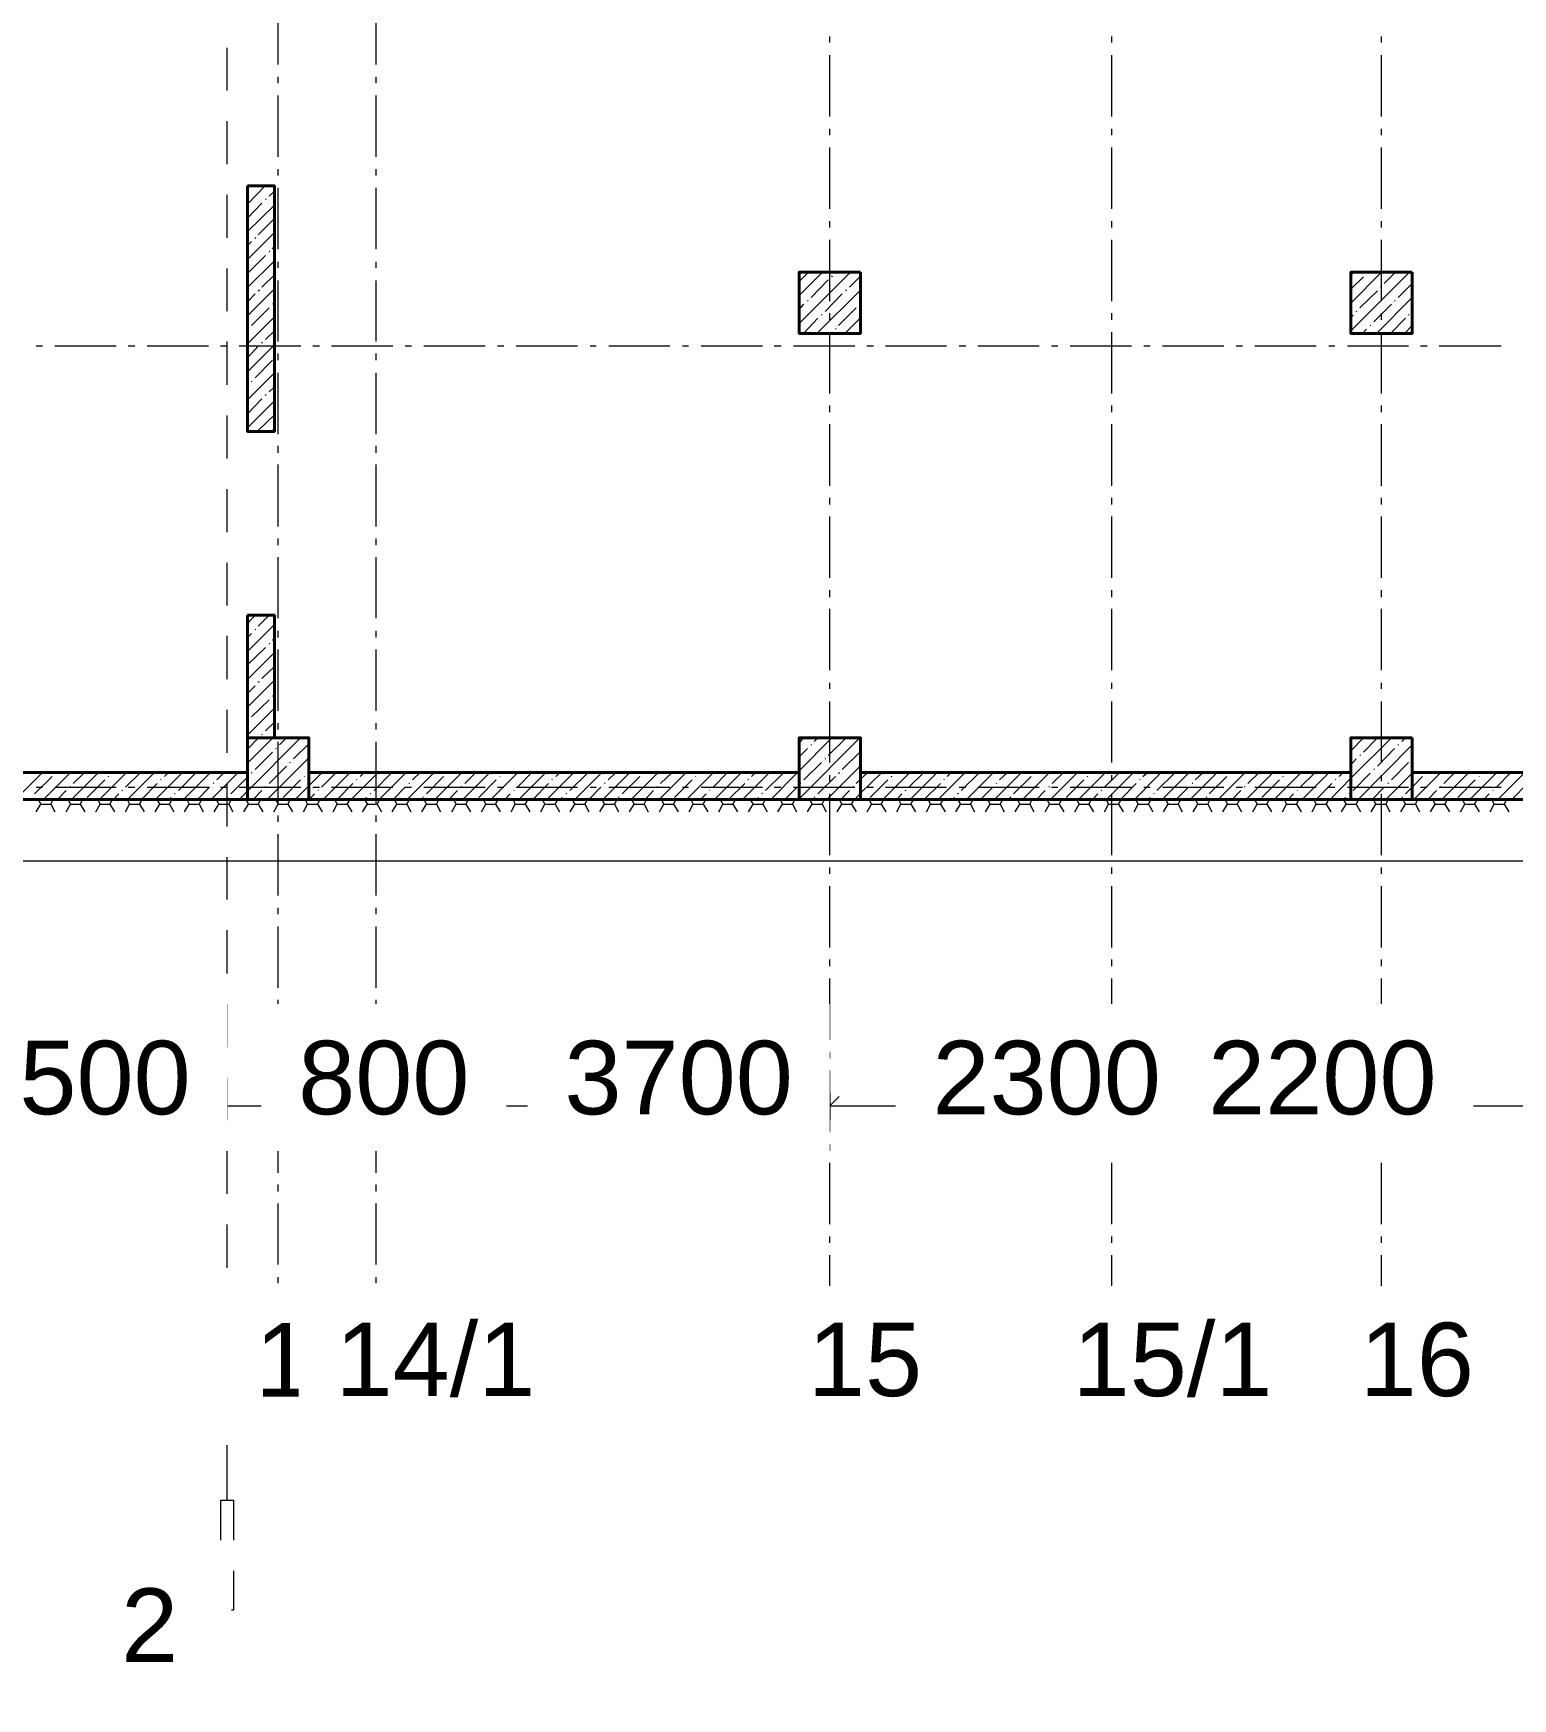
# Model space of a CAD drawing. Header units: millimetres. Extents: x -213911 to 415037, y -3642 to 107391.
# Drawn here: x -161206 to -149133, y -2193 to 11398 of the extents above; entities that cross this region are included whole.
import ezdxf

# ---------------------------------------------------------------- set-up
doc = ezdxf.new("R2010")
doc.units = ezdxf.units.MM
doc.layers.add('Оси', color=7, linetype='Continuous', lineweight=9)
doc.styles.get("Standard").update_dxf_attribs({"font": 'arial.ttf'})

msp = doc.modelspace()

# ---------------------------------------------------------------- linework, layer by layer
at = {"lineweight": 40}
for points in [[(-159458.8, 10152.5), (-159458.8, 8148.7), (-159238.5, 8148.7), (-159238.5, 10152.5)], [(-154455.6, 9449.2), (-154955.5, 9449.2), (-154955.5, 8949.4), (-154455.6, 8949.4)], [(-149952.4, 9449.2), (-150452.3, 9449.2), (-150452.3, 8949.4), (-149952.4, 8949.4)], [(-159458.8, 6649), (-159458.8, 5649.2), (-159238.5, 5649.2), (-159238.5, 6649)], [(-158958.9, 5145.1), (-158958.9, 5649.2), (-159458.8, 5649.2), (-159458.8, 5145.1)], [(-154455.6, 5145.1), (-154455.6, 5649.2), (-154955.5, 5649.2), (-154955.5, 5145.1)], [(-149952.4, 5649.2), (-150452.3, 5649.2), (-150452.3, 5145.1), (-149952.4, 5145.1)], [(-163343.5, 5145.1), (-159458.8, 5145.1), (-159458.8, 5365.4), (-163343.5, 5365.4)], [(-158958.9, 5145.1), (-154955.5, 5145.1), (-154955.5, 5365.4), (-158958.9, 5365.4)], [(-154455.6, 5145.1), (-150452.3, 5145.1), (-150452.3, 5365.4), (-154455.6, 5365.4)], [(-149952.4, 5145.1), (-145949.1, 5145.1), (-145949.1, 5365.4), (-149952.4, 5365.4)]]:
    msp.add_lwpolyline(points, close=True, dxfattribs=at)
at = {"layer": 'Оси', "lineweight": 9}
for points in [[(-168333.9, 5043.4), (-168333.9, 4645.2), (-130647.4, 4645.2), (-130647.4, 8301.2), (-121640.9, 8301.2), (-121640.9, 12300.3), (-122034.9, 12300.3)], [(-159208.8, 11143.8), (-159208.8, 11643.7)], [(-158408.2, 11143.8), (-158408.2, 11643.7)], [(-154705.6, 11321.7), (-154705.6, 11372.5)], [(-152405.3, 11321.7), (-152405.3, 11372.5)], [(-150202.4, 11321.7), (-150202.4, 11372.5)], [(-159624, 10932), (-159624, 11279.3)], [(-154705.6, 10720.1), (-154705.6, 11220)], [(-152405.3, 10720.1), (-152405.3, 11220)], [(-150202.4, 10720.1), (-150202.4, 11220)], [(-159208.8, 10991.3), (-159208.8, 11042.1)], [(-158408.2, 10991.3), (-158408.2, 11042.1)], [(-159208.8, 10389.7), (-159208.8, 10889.6)], [(-158408.2, 10389.7), (-158408.2, 10889.6)], [(-159624, 10330.4), (-159624, 10682)], [(-154705.6, 10567.6), (-154705.6, 10618.5)], [(-152405.3, 10567.6), (-152405.3, 10618.5)], [(-150202.4, 10567.6), (-150202.4, 10618.5)], [(-154705.6, 9966.1), (-154705.6, 10466)], [(-152405.3, 9966.1), (-152405.3, 10466)], [(-150202.4, 9966.1), (-150202.4, 10466)], [(-159208.8, 10237.2), (-159208.8, 10288)], [(-158408.2, 10237.2), (-158408.2, 10288)], [(-159624, 9728.8), (-159624, 10080.5)], [(-159458.8, 10004.2), (-159314.7, 10152.5)], [(-159458.8, 10118.6), (-159454.5, 10127.1)], [(-159280.8, 10067.8), (-159238.5, 10110.1)], [(-159208.8, 9635.6), (-159208.8, 10135.5)], [(-158408.2, 9635.6), (-158408.2, 10135.5)], [(-159458.8, 9889.8), (-159340.2, 10012.7)], [(-159458.8, 9779.7), (-159238.5, 9995.7)], [(-159310.5, 10042.3), (-159306.3, 10046.6)], [(-159369.8, 9754.3), (-159238.5, 9885.6)], [(-154705.6, 9813.6), (-154705.6, 9864.4)], [(-152405.3, 9813.6), (-152405.3, 9864.4)], [(-150202.4, 9813.6), (-150202.4, 9864.4)], [(-159458.8, 9550.9), (-159238.5, 9771.2)], [(-159458.8, 9665.3), (-159424.9, 9699.2)], [(-159395.2, 9724.6), (-159391, 9733.1)], [(-159255.4, 9639.9), (-159238.5, 9656.8)], [(-154705.6, 9212), (-154705.6, 9711.9)], [(-152405.3, 9212), (-152405.3, 9711.9)], [(-150202.4, 9212), (-150202.4, 9711.9)], [(-159458.8, 9322.2), (-159238.5, 9542.4)], [(-159454.5, 9440.8), (-159310.5, 9584.8)], [(-159280.8, 9614.5), (-159276.6, 9618.7)], [(-159208.8, 9483.1), (-159208.8, 9534)], [(-158408.2, 9483.1), (-158408.2, 9534)], [(-159624, 9131.5), (-159624, 9478.9)], [(-159340.2, 9326.4), (-159238.5, 9428.1)], [(-159208.8, 8881.6), (-159208.8, 9381.5)], [(-158408.2, 8881.6), (-158408.2, 9381.5)], [(-154955.5, 9258.6), (-154764.9, 9449.2)], [(-154955.5, 9029.8), (-154536.1, 9449.2)], [(-154955.5, 9373), (-154879.3, 9449.2)], [(-154858.1, 9241.7), (-154718.3, 9385.7)], [(-154688.6, 9411.1), (-154684.4, 9419.6)], [(-154659, 9440.8), (-154650.5, 9449.2)], [(-154544.6, 9326.4), (-154455.6, 9415.4)], [(-150452.3, 9423.8), (-150426.9, 9449.2)], [(-150452.3, 9195.1), (-150202.4, 9449.2)], [(-150452.3, 8970.5), (-149973.6, 9449.2)], [(-150452.3, 9309.4), (-150350.6, 9411.1)], [(-150325.2, 9440.8), (-150316.7, 9445)], [(-150181.2, 9356), (-150088, 9449.2)], [(-159458.8, 9093.4), (-159238.5, 9313.7)], [(-159458.8, 9207.8), (-159395.2, 9271.3)], [(-159369.8, 9296.7), (-159361.3, 9305.2)], [(-154811.5, 8949.4), (-154455.6, 9301)], [(-154743.7, 9127.3), (-154603.9, 9271.3)], [(-154574.3, 9296.7), (-154570, 9305.2)], [(-150380.3, 9156.9), (-150236.2, 9296.7)], [(-150210.8, 9326.4), (-150202.4, 9330.6)], [(-150066.8, 9241.7), (-149952.4, 9356)], [(-159424.9, 9012.9), (-159280.8, 9156.9)], [(-159255.4, 9186.6), (-159251.2, 9190.8)], [(-154955.5, 9144.2), (-154917.4, 9186.6)], [(-154887.8, 9212), (-154883.5, 9216.2)], [(-154705.6, 9059.5), (-154705.6, 9114.6)], [(-154633.6, 9012.9), (-154489.5, 9156.9)], [(-154459.9, 9186.6), (-154455.6, 9190.8)], [(-152405.3, 9059.5), (-152405.3, 9114.6)], [(-150409.9, 9127.3), (-150405.7, 9131.5)], [(-150265.9, 9042.6), (-150121.9, 9186.6)], [(-150244.7, 8949.4), (-149952.4, 9241.7)], [(-150202.4, 9059.5), (-150202.4, 9114.6)], [(-150096.4, 9212), (-150092.2, 9216.2)], [(-159458.8, 8864.6), (-159238.5, 9084.9)], [(-159454.5, 8983.2), (-159450.3, 8987.5)], [(-159310.5, 8898.5), (-159238.5, 8970.5)], [(-154921.6, 8949.4), (-154803, 9072.2)], [(-154773.4, 9097.6), (-154769.1, 9101.9)], [(-154659, 8983.2), (-154654.8, 8987.5)], [(-154582.7, 8949.4), (-154455.6, 9076.4)], [(-150452.3, 9084.9), (-150435.4, 9097.6)], [(-150359.1, 8949.4), (-150325.2, 8983.2)], [(-150295.6, 9012.9), (-150291.3, 9017.1)], [(-150130.3, 8949.4), (-150007.5, 9072.2)], [(-150016, 8949.4), (-149952.4, 9012.9)], [(-149982.1, 9097.6), (-149977.8, 9101.9)], [(-161183, 8847.7), (-161132.1, 8847.7)], [(-161030.5, 8847.7), (-160530.6, 8847.7)], [(-160433.1, 8847.7), (-160378.1, 8847.7)], [(-160276.4, 8847.7), (-159776.5, 8847.7)], [(-159679.1, 8847.7), (-159624, 8847.7)], [(-159624, 8530), (-159624, 8881.6)], [(-159526.5, 8847.7), (-159022.4, 8847.7)], [(-159458.8, 8635.9), (-159238.5, 8856.2)], [(-159458.8, 8750.2), (-159369.8, 8843.4)], [(-159340.2, 8868.9), (-159335.9, 8877.3)], [(-158925, 8847.7), (-158869.9, 8847.7)], [(-158772.5, 8847.7), (-158272.6, 8847.7)], [(-158170.9, 8847.7), (-158120.1, 8847.7)], [(-158018.4, 8847.7), (-157518.5, 8847.7)], [(-157416.9, 8847.7), (-157366, 8847.7)], [(-157264.3, 8847.7), (-156764.5, 8847.7)], [(-156662.8, 8847.7), (-156611.9, 8847.7)], [(-156510.3, 8847.7), (-156010.4, 8847.7)], [(-155908.7, 8847.7), (-155857.9, 8847.7)], [(-155756.2, 8847.7), (-155256.3, 8847.7)], [(-155158.9, 8847.7), (-155103.8, 8847.7)], [(-155002.1, 8847.7), (-154502.2, 8847.7)], [(-154705.6, 8457.9), (-154705.6, 8957.8)], [(-154697.1, 8949.4), (-154688.6, 8957.8)], [(-154468.4, 8949.4), (-154455.6, 8962.1)], [(-154404.8, 8847.7), (-154349.7, 8847.7)], [(-154252.3, 8847.7), (-153752.4, 8847.7)], [(-153650.7, 8847.7), (-153595.7, 8847.7)], [(-153498.2, 8847.7), (-152998.3, 8847.7)], [(-152896.7, 8847.7), (-152845.8, 8847.7)], [(-152744.2, 8847.7), (-152244.3, 8847.7)], [(-152405.3, 8457.9), (-152405.3, 8957.8)], [(-152142.6, 8847.7), (-152091.8, 8847.7)], [(-151990.1, 8847.7), (-151490.2, 8847.7)], [(-151388.5, 8847.7), (-151337.7, 8847.7)], [(-151236, 8847.7), (-150736.1, 8847.7)], [(-150634.5, 8847.7), (-150583.6, 8847.7)], [(-150482, 8847.7), (-149982.1, 8847.7)], [(-150202.4, 8457.9), (-150202.4, 8957.8)], [(-149884.6, 8847.7), (-149829.6, 8847.7)], [(-149732.1, 8847.7), (-149228, 8847.7)], [(-159395.2, 8585), (-159255.4, 8729.1)], [(-159208.8, 8729.1), (-159208.8, 8784.1)], [(-158408.2, 8729.1), (-158408.2, 8784.1)], [(-159458.8, 8407.1), (-159238.5, 8627.4)], [(-159208.8, 8127.5), (-159208.8, 8627.4)], [(-158408.2, 8127.5), (-158408.2, 8627.4)], [(-159458.8, 8521.5), (-159454.5, 8530)], [(-159424.9, 8555.4), (-159420.6, 8559.6)], [(-159310.5, 8441), (-159306.3, 8449.5)], [(-159280.8, 8470.7), (-159238.5, 8513)], [(-159458.8, 8292.7), (-159340.2, 8415.6)], [(-159458.8, 8178.3), (-159238.5, 8398.6)], [(-154705.6, 8305.4), (-154705.6, 8360.5)], [(-152405.3, 8305.4), (-152405.3, 8360.5)], [(-150202.4, 8305.4), (-150202.4, 8360.5)], [(-159624, 7928.4), (-159624, 8280)], [(-159369.8, 8157.2), (-159238.5, 8284.3)], [(-159263.9, 8148.7), (-159238.5, 8169.9)], [(-154705.6, 7703.9), (-154705.6, 8208)], [(-152405.3, 7703.9), (-152405.3, 8208)], [(-150202.4, 7703.9), (-150202.4, 8208)], [(-159208.8, 7975), (-159208.8, 8030.1)], [(-158408.2, 7975), (-158408.2, 8030.1)], [(-159208.8, 7373.4), (-159208.8, 7877.6)], [(-158408.2, 7373.4), (-158408.2, 7877.6)], [(-159624, 7326.8), (-159624, 7678.5)], [(-154705.6, 7551.4), (-154705.6, 7606.4)], [(-152405.3, 7551.4), (-152405.3, 7606.4)], [(-150202.4, 7551.4), (-150202.4, 7606.4)], [(-154705.6, 6954), (-154705.6, 7453.9)], [(-152405.3, 6954), (-152405.3, 7453.9)], [(-150202.4, 6954), (-150202.4, 7453.9)], [(-159208.8, 7220.9), (-159208.8, 7276)], [(-158408.2, 7220.9), (-158408.2, 7276)], [(-159624, 6729.5), (-159624, 7076.9)], [(-159208.8, 6623.6), (-159208.8, 7123.5)], [(-158408.2, 6623.6), (-158408.2, 7123.5)], [(-154705.6, 6797.3), (-154705.6, 6852.4)], [(-152405.3, 6797.3), (-152405.3, 6852.4)], [(-150202.4, 6797.3), (-150202.4, 6852.4)], [(-154705.6, 6200), (-154705.6, 6699.9)], [(-152405.3, 6200), (-152405.3, 6699.9)], [(-150202.4, 6200), (-150202.4, 6699.9)], [(-159458.8, 6581.2), (-159395.2, 6649)], [(-159458.8, 6352.5), (-159238.5, 6572.8)], [(-159395.2, 6530.4), (-159391, 6534.6)], [(-159369.8, 6560.1), (-159280.8, 6649)], [(-159624, 6128), (-159624, 6479.6)], [(-159458.8, 6466.9), (-159424.9, 6500.8)], [(-159280.8, 6416), (-159276.6, 6420.3)], [(-159255.4, 6445.7), (-159238.5, 6458.4)], [(-159208.8, 6466.9), (-159208.8, 6521.9)], [(-158408.2, 6466.9), (-158408.2, 6521.9)], [(-159458.8, 6123.7), (-159238.5, 6344)], [(-159454.5, 6246.6), (-159310.5, 6386.4)], [(-159208.8, 5869.5), (-159208.8, 6369.4)], [(-158408.2, 5869.5), (-158408.2, 6369.4)], [(-159458.8, 5899.2), (-159238.5, 6119.5)], [(-159340.2, 6132.2), (-159238.5, 6229.6)], [(-159458.8, 6009.3), (-159395.2, 6072.9)], [(-159369.8, 6102.5), (-159361.3, 6106.8)], [(-159255.4, 5988.2), (-159251.2, 5992.4)], [(-154705.6, 6047.5), (-154705.6, 6098.3)], [(-152405.3, 6047.5), (-152405.3, 6098.3)], [(-150202.4, 6047.5), (-150202.4, 6098.3)], [(-159624, 5526.4), (-159624, 5878)], [(-159458.8, 5670.4), (-159238.5, 5890.7)], [(-159424.9, 5818.7), (-159280.8, 5958.5)], [(-154705.6, 5445.9), (-154705.6, 5945.8)], [(-152405.3, 5445.9), (-152405.3, 5945.8)], [(-150202.4, 5445.9), (-150202.4, 5945.8)], [(-159454.5, 5789), (-159450.3, 5793.3)], [(-159310.5, 5704.3), (-159238.5, 5776.3)], [(-159208.8, 5717), (-159208.8, 5767.9)], [(-158408.2, 5717), (-158408.2, 5767.9)], [(-159526.5, 5145.1), (-159458.8, 5212.9), (-159026.7, 5649.2)], [(-159458.8, 5441.7), (-159251.2, 5649.2), (-159238.5, 5662)], [(-159458.8, 5556), (-159369.8, 5645)], [(-159340.2, 5674.7), (-159335.9, 5678.9)], [(-159208.8, 5115.5), (-159208.8, 5615.4)], [(-159196.1, 5589.9), (-159141, 5649.2)], [(-159081.7, 5475.6), (-158958.9, 5598.4)], [(-158408.2, 5115.5), (-158408.2, 5615.4)], [(-154959.8, 5145.1), (-154955.5, 5149.4), (-154459.9, 5649.2)], [(-154955.5, 5606.9), (-154917.4, 5649.2)], [(-154955.5, 5378.1), (-154688.6, 5649.2)], [(-154858.1, 5589.9), (-154853.9, 5594.2)], [(-154832.7, 5619.6), (-154803, 5649.2)], [(-154718.3, 5505.2), (-154574.3, 5645)], [(-150621.8, 5145.1), (-150452.3, 5318.8), (-150121.9, 5649.2)], [(-150452.3, 5543.3), (-150350.6, 5649.2)], [(-150393, 5145.1), (-149952.4, 5589.9)], [(-150350.6, 5530.6), (-150236.2, 5649.2)], [(-150066.8, 5589.9), (-150062.6, 5594.2)], [(-150037.1, 5619.6), (-150007.5, 5649.2)], [(-159395.2, 5390.8), (-159255.4, 5530.6)], [(-159297.8, 5145.1), (-158958.9, 5484)], [(-159225.8, 5560.3), (-159221.5, 5564.5)], [(-159111.4, 5445.9), (-159107.2, 5450.1)], [(-154955.5, 5492.5), (-154887.8, 5560.3)], [(-154917.4, 5306.1), (-154773.4, 5445.9)], [(-154743.7, 5475.6), (-154739.5, 5479.8)], [(-154603.9, 5390.8), (-154459.9, 5530.6)], [(-150452.3, 5429), (-150409.9, 5475.6)], [(-150380.3, 5505.2), (-150376, 5509.4)], [(-150236.2, 5416.2), (-150096.4, 5560.3)], [(-150121.9, 5306.1), (-149982.1, 5445.9)], [(-161352.4, 5145.1), (-161132.1, 5365.4)], [(-161195.7, 5191.7), (-161051.6, 5331.5)], [(-161123.7, 5145.1), (-160903.4, 5365.4)], [(-161022, 5361.2), (-161017.7, 5365.4)], [(-160894.9, 5145.1), (-160674.6, 5365.4)], [(-160882.2, 5276.4), (-160789, 5365.4)], [(-160767.8, 5162.1), (-160623.8, 5306.1)], [(-160666.1, 5145.1), (-160445.8, 5365.4)], [(-160594.1, 5331.5), (-160589.9, 5335.8)], [(-160564.5, 5361.2), (-160560.2, 5365.4)], [(-160454.3, 5246.8), (-160331.5, 5365.4)], [(-160437.4, 5145.1), (-160217.1, 5365.4)], [(-160208.6, 5145.1), (-159988.3, 5365.4)], [(-160166.2, 5306.1), (-160162, 5310.3)], [(-160136.6, 5331.5), (-160102.7, 5365.4)], [(-160022.2, 5217.1), (-159882.4, 5361.2)], [(-159979.8, 5145.1), (-159759.5, 5365.4)], [(-159755.3, 5145.1), (-159535, 5365.4)], [(-159708.7, 5306.1), (-159649.4, 5365.4)], [(-159594.3, 5191.7), (-159458.8, 5327.3), (-159454.5, 5331.5)], [(-159424.9, 5361.2), (-159420.6, 5365.4)], [(-159280.8, 5276.4), (-159141, 5416.2)], [(-159166.5, 5162.1), (-159026.7, 5306.1)], [(-159069, 5145.1), (-158958.9, 5255.3), (-158848.7, 5365.4)], [(-158997, 5331.5), (-158992.8, 5335.8)], [(-158967.4, 5361.2), (-158958.9, 5369.6)], [(-158853, 5246.8), (-158734.4, 5365.4)], [(-158840.3, 5145.1), (-158620, 5365.4)], [(-158611.5, 5145.1), (-158391.2, 5365.4)], [(-158569.1, 5306.1), (-158564.9, 5310.3)], [(-158539.5, 5331.5), (-158505.6, 5365.4)], [(-158425.1, 5217.1), (-158285.3, 5361.2)], [(-158382.7, 5145.1), (-158162.4, 5365.4)], [(-158154, 5145.1), (-157933.7, 5365.4)], [(-158111.6, 5306.1), (-158048.1, 5365.4)], [(-157997.2, 5191.7), (-157857.4, 5331.5)], [(-157929.4, 5145.1), (-157709.2, 5365.4)], [(-157827.8, 5361.2), (-157823.5, 5365.4)], [(-157700.7, 5145.1), (-157480.4, 5365.4)], [(-157683.7, 5276.4), (-157594.8, 5365.4)], [(-157569.4, 5162.1), (-157429.6, 5306.1)], [(-157471.9, 5145.1), (-157251.6, 5365.4)], [(-157399.9, 5331.5), (-157395.7, 5335.8)], [(-157370.3, 5361.2), (-157366, 5365.4)], [(-157255.9, 5246.8), (-157137.3, 5365.4)], [(-157243.2, 5145.1), (-157022.9, 5365.4)], [(-157014.4, 5145.1), (-156794.1, 5365.4)], [(-156972, 5306.1), (-156967.8, 5310.3)], [(-156942.4, 5331.5), (-156908.5, 5365.4)], [(-156828, 5217.1), (-156684, 5361.2)], [(-156785.6, 5145.1), (-156565.3, 5365.4)], [(-156556.9, 5145.1), (-156336.6, 5365.4)], [(-156514.5, 5306.1), (-156451, 5365.4)], [(-156400.1, 5191.7), (-156256.1, 5331.5)], [(-156328.1, 5145.1), (-156107.8, 5365.4)], [(-156230.7, 5361.2), (-156226.4, 5365.4)], [(-156099.3, 5145.1), (-155879.1, 5365.4)], [(-156086.6, 5276.4), (-155993.4, 5365.4)], [(-155972.3, 5162.1), (-155828.2, 5306.1)], [(-155874.8, 5145.1), (-155654.5, 5365.4)], [(-155802.8, 5331.5), (-155798.6, 5335.8)], [(-155773.1, 5361.2), (-155768.9, 5365.4)], [(-155658.8, 5246.8), (-155540.2, 5365.4)], [(-155646.1, 5145.1), (-155425.8, 5365.4)], [(-155417.3, 5145.1), (-155197, 5365.4)], [(-155374.9, 5306.1), (-155370.7, 5310.3)], [(-155345.3, 5331.5), (-155311.4, 5365.4)], [(-155230.9, 5217.1), (-155086.9, 5361.2)], [(-155188.5, 5145.1), (-154968.2, 5365.4)], [(-154803, 5191.7), (-154659, 5331.5)], [(-154731, 5145.1), (-154455.6, 5420.5)], [(-154705.6, 5293.4), (-154705.6, 5344.2)], [(-154633.6, 5361.2), (-154625.1, 5365.4)], [(-154502.2, 5145.1), (-154455.6, 5196), (-154282, 5365.4)], [(-154489.5, 5276.4), (-154455.6, 5310.3), (-154396.3, 5365.4)], [(-154375.2, 5162.1), (-154231.1, 5306.1)], [(-154273.5, 5145.1), (-154053.2, 5365.4)], [(-154205.7, 5331.5), (-154197.2, 5335.8)], [(-154176, 5361.2), (-154167.6, 5365.4)], [(-154061.7, 5246.8), (-153938.8, 5365.4)], [(-154049, 5145.1), (-153828.7, 5365.4)], [(-153820.2, 5145.1), (-153599.9, 5365.4)], [(-153773.6, 5306.1), (-153769.4, 5310.3)], [(-153748.2, 5331.5), (-153714.3, 5365.4)], [(-153633.8, 5217.1), (-153489.8, 5361.2)], [(-153591.4, 5145.1), (-153371.1, 5365.4)], [(-153362.7, 5145.1), (-153142.4, 5365.4)], [(-153320.3, 5306.1), (-153256.8, 5365.4)], [(-153205.9, 5191.7), (-153061.9, 5331.5)], [(-153133.9, 5145.1), (-152913.6, 5365.4)], [(-153032.2, 5361.2), (-153028, 5365.4)], [(-152905.1, 5145.1), (-152684.9, 5365.4)], [(-152892.4, 5276.4), (-152799.2, 5365.4)], [(-152778.1, 5162.1), (-152634, 5306.1)], [(-152676.4, 5145.1), (-152456.1, 5365.4)], [(-152604.4, 5331.5), (-152600.1, 5335.8)], [(-152578.9, 5361.2), (-152570.5, 5365.4)], [(-152464.6, 5246.8), (-152341.7, 5365.4)], [(-152447.6, 5145.1), (-152227.3, 5365.4)], [(-152405.3, 5293.4), (-152405.3, 5344.2)], [(-152218.9, 5145.1), (-152002.8, 5365.4)], [(-152176.5, 5306.1), (-152172.3, 5310.3)], [(-152151.1, 5331.5), (-152112.9, 5365.4)], [(-152036.7, 5217.1), (-151892.7, 5361.2)], [(-151994.3, 5145.1), (-151774, 5365.4)], [(-151765.6, 5145.1), (-151545.3, 5365.4)], [(-151723.2, 5306.1), (-151659.7, 5365.4)], [(-151608.8, 5191.7), (-151464.8, 5331.5)], [(-151536.8, 5145.1), (-151316.5, 5365.4)], [(-151435.1, 5361.2), (-151430.9, 5365.4)], [(-151308, 5145.1), (-151087.8, 5365.4)], [(-151295.3, 5276.4), (-151202.1, 5365.4)], [(-151181, 5162.1), (-151036.9, 5306.1)], [(-151079.3, 5145.1), (-150859, 5365.4)], [(-151007.3, 5331.5), (-151003, 5335.8)], [(-150977.6, 5361.2), (-150973.4, 5365.4)], [(-150867.5, 5246.8), (-150744.6, 5365.4)], [(-150850.5, 5145.1), (-150630.2, 5365.4)], [(-150579.4, 5306.1), (-150575.2, 5310.3)], [(-150549.7, 5331.5), (-150515.8, 5365.4)], [(-150435.4, 5217.1), (-150295.6, 5361.2)], [(-150265.9, 5390.8), (-150261.7, 5395.1)], [(-150202.4, 5293.4), (-150202.4, 5344.2)], [(-150168.5, 5145.1), (-149952.4, 5361.2), (-149948.2, 5365.4)], [(-150007.5, 5191.7), (-149952.4, 5246.8), (-149867.7, 5331.5)], [(-149939.7, 5145.1), (-149719.4, 5365.4)], [(-149838, 5361.2), (-149833.8, 5365.4)], [(-149710.9, 5145.1), (-149490.7, 5365.4)], [(-149694, 5276.4), (-149605, 5365.4)], [(-149579.6, 5162.1), (-149439.8, 5306.1)], [(-149482.2, 5145.1), (-149261.9, 5365.4)], [(-149410.2, 5331.5), (-149405.9, 5335.8)], [(-149380.5, 5361.2), (-149376.3, 5365.4)], [(-149266.1, 5246.8), (-149147.5, 5365.4)], [(-149253.4, 5145.1), (-149033.1, 5365.4)], [(-161183, 5246.8), (-161132.1, 5246.8)], [(-161030.5, 5246.8), (-160530.6, 5246.8)], [(-161009.3, 5145.1), (-160937.3, 5217.1)], [(-160907.6, 5246.8), (-160903.4, 5251)], [(-160551.7, 5145.1), (-160509.4, 5191.7)], [(-160479.7, 5217.1), (-160475.5, 5221.4)], [(-160433.1, 5246.8), (-160378.1, 5246.8)], [(-160323, 5145.1), (-160195.9, 5276.4)], [(-160276.4, 5246.8), (-159776.5, 5246.8)], [(-160051.9, 5191.7), (-160047.6, 5196)], [(-159865.5, 5145.1), (-159768, 5246.8)], [(-159738.4, 5276.4), (-159734.1, 5280.7)], [(-159679.1, 5246.8), (-159624, 5246.8)], [(-159624, 4924.8), (-159624, 5276.4)], [(-159624, 5162.1), (-159619.7, 5166.3)], [(-159526.5, 5246.8), (-159022.4, 5246.8)], [(-159412.2, 5145.1), (-159340.2, 5217.1)], [(-159310.5, 5246.8), (-159306.3, 5251)], [(-158954.6, 5145.1), (-158912.3, 5191.7)], [(-158925, 5246.8), (-158869.9, 5246.8)], [(-158882.6, 5217.1), (-158878.4, 5221.4)], [(-158772.5, 5246.8), (-158272.6, 5246.8)], [(-158725.9, 5145.1), (-158598.8, 5276.4)], [(-158454.8, 5191.7), (-158450.5, 5196)], [(-158268.4, 5145.1), (-158170.9, 5246.8)], [(-158170.9, 5246.8), (-158120.1, 5246.8)], [(-158141.3, 5276.4), (-158137, 5280.7)], [(-158026.9, 5162.1), (-158022.6, 5166.3)], [(-158018.4, 5246.8), (-157518.5, 5246.8)], [(-157815.1, 5145.1), (-157743, 5217.1)], [(-157713.4, 5246.8), (-157709.2, 5251)], [(-157416.9, 5246.8), (-157366, 5246.8)], [(-157357.5, 5145.1), (-157315.2, 5191.7)], [(-157285.5, 5217.1), (-157281.3, 5221.4)], [(-157264.3, 5246.8), (-156764.5, 5246.8)], [(-157128.8, 5145.1), (-157001.7, 5276.4)], [(-156857.7, 5191.7), (-156853.4, 5196)], [(-156671.3, 5145.1), (-156573.8, 5246.8)], [(-156662.8, 5246.8), (-156611.9, 5246.8)], [(-156544.2, 5276.4), (-156539.9, 5280.7)], [(-156510.3, 5246.8), (-156010.4, 5246.8)], [(-156429.8, 5162.1), (-156425.5, 5166.3)], [(-156213.7, 5145.1), (-156145.9, 5217.1)], [(-156116.3, 5246.8), (-156112.1, 5251)], [(-155908.7, 5246.8), (-155857.9, 5246.8)], [(-155760.4, 5145.1), (-155713.8, 5191.7)], [(-155756.2, 5246.8), (-155256.3, 5246.8)], [(-155688.4, 5217.1), (-155684.2, 5221.4)], [(-155531.7, 5145.1), (-155400.4, 5276.4)], [(-155260.6, 5191.7), (-155256.3, 5196)], [(-155158.9, 5246.8), (-155103.8, 5246.8)], [(-155074.2, 5145.1), (-154972.5, 5246.8)], [(-155002.1, 5246.8), (-154502.2, 5246.8)], [(-154947.1, 5276.4), (-154942.8, 5280.7)], [(-154832.7, 5162.1), (-154828.4, 5166.3)], [(-154705.6, 4691.8), (-154705.6, 5191.7)], [(-154616.6, 5145.1), (-154544.6, 5217.1)], [(-154519.2, 5246.8), (-154510.7, 5251)], [(-154404.8, 5246.8), (-154349.7, 5246.8)], [(-154252.3, 5246.8), (-153752.4, 5246.8)], [(-154159.1, 5145.1), (-154116.7, 5191.7)], [(-154091.3, 5217.1), (-154082.8, 5221.4)], [(-153934.6, 5145.1), (-153803.2, 5276.4)], [(-153663.4, 5191.7), (-153655, 5196)], [(-153650.7, 5246.8), (-153595.7, 5246.8)], [(-153498.2, 5246.8), (-152998.3, 5246.8)], [(-153477.1, 5145.1), (-153375.4, 5246.8)], [(-153345.7, 5276.4), (-153341.5, 5280.7)], [(-153235.6, 5162.1), (-153227.1, 5166.3)], [(-153019.5, 5145.1), (-152947.5, 5217.1)], [(-152917.9, 5246.8), (-152913.6, 5251)], [(-152896.7, 5246.8), (-152845.8, 5246.8)], [(-152744.2, 5246.8), (-152244.3, 5246.8)], [(-152562, 5145.1), (-152519.6, 5191.7)], [(-152490, 5217.1), (-152485.7, 5221.4)], [(-152405.3, 4691.8), (-152405.3, 5191.7)], [(-152333.2, 5145.1), (-152206.1, 5276.4)], [(-152142.6, 5246.8), (-152091.8, 5246.8)], [(-152062.1, 5191.7), (-152057.9, 5196)], [(-151990.1, 5246.8), (-151490.2, 5246.8)], [(-151879.9, 5145.1), (-151778.3, 5246.8)], [(-151748.6, 5276.4), (-151744.4, 5280.7)], [(-151634.2, 5162.1), (-151630, 5166.3)], [(-151422.4, 5145.1), (-151350.4, 5217.1)], [(-151388.5, 5246.8), (-151337.7, 5246.8)], [(-151320.8, 5246.8), (-151316.5, 5251)], [(-151236, 5246.8), (-150736.1, 5246.8)], [(-150964.9, 5145.1), (-150922.5, 5191.7)], [(-150892.9, 5217.1), (-150888.6, 5221.4)], [(-150736.1, 5145.1), (-150609, 5276.4)], [(-150634.5, 5246.8), (-150583.6, 5246.8)], [(-150482, 5246.8), (-149982.1, 5246.8)], [(-150465, 5191.7), (-150460.8, 5196)], [(-150278.6, 5145.1), (-150181.2, 5246.8)], [(-150202.4, 4691.8), (-150202.4, 5191.7)], [(-150151.5, 5276.4), (-150147.3, 5280.7)], [(-150037.1, 5162.1), (-150032.9, 5166.3)], [(-149884.6, 5246.8), (-149829.6, 5246.8)], [(-149825.3, 5145.1), (-149753.3, 5217.1)], [(-149732.1, 5246.8), (-149228, 5246.8)], [(-149723.7, 5246.8), (-149719.4, 5251)], [(-149367.8, 5145.1), (-149325.4, 5191.7)], [(-149295.8, 5217.1), (-149291.5, 5221.4)], [(-149139, 5145.1), (-149011.9, 5276.4)], [(-161183, 5043.4), (-161144.8, 5107)], [(-161166, 5145.1), (-161144.8, 5107), (-161064.3, 5107), (-161030.5, 5043.4)], [(-161064.3, 5107), (-161043.2, 5145.1)], [(-160937.3, 5043.4), (-160903.4, 5107)], [(-160924.5, 5145.1), (-160903.4, 5107), (-160822.9, 5107), (-160784.7, 5043.4)], [(-160822.9, 5107), (-160801.7, 5145.1)], [(-160695.8, 5043.4), (-160661.9, 5107)], [(-160683.1, 5145.1), (-160661.9, 5107), (-160581.4, 5107), (-160543.3, 5043.4)], [(-160581.4, 5107), (-160560.2, 5145.1)], [(-160454.3, 5043.4), (-160420.4, 5107)], [(-160441.6, 5145.1), (-160420.4, 5107), (-160339.9, 5107), (-160301.8, 5043.4)], [(-160339.9, 5107), (-160314.5, 5145.1)], [(-160212.8, 5043.4), (-160174.7, 5107)], [(-160200.1, 5145.1), (-160174.7, 5107), (-160094.2, 5107), (-160060.3, 5043.4)], [(-160094.2, 5145.1), (-160081.5, 5162.1)], [(-160094.2, 5107), (-160073, 5145.1)], [(-159971.4, 5043.4), (-159933.2, 5107)], [(-159954.4, 5145.1), (-159933.2, 5107), (-159852.7, 5107), (-159818.9, 5043.4)], [(-159852.7, 5107), (-159831.6, 5145.1)], [(-159729.9, 5043.4), (-159691.8, 5107)], [(-159712.9, 5145.1), (-159691.8, 5107), (-159611.3, 5107), (-159577.4, 5043.4)], [(-159611.3, 5107), (-159590.1, 5145.1)], [(-159488.4, 5043.4), (-159450.3, 5107)], [(-159471.5, 5145.1), (-159450.3, 5107), (-159369.8, 5107), (-159331.7, 5043.4)], [(-159369.8, 5107), (-159348.6, 5145.1)], [(-159242.7, 5043.4), (-159208.8, 5107)], [(-159230, 5145.1), (-159208.8, 5107), (-159128.3, 5107), (-159090.2, 5043.4)], [(-159128.3, 5107), (-159107.2, 5145.1)], [(-159001.2, 5043.4), (-158967.4, 5107)], [(-158988.5, 5145.1), (-158967.4, 5107), (-158886.9, 5107), (-158848.7, 5043.4)], [(-158886.9, 5107), (-158865.7, 5145.1)], [(-158759.8, 5043.4), (-158725.9, 5107)], [(-158747.1, 5145.1), (-158725.9, 5107), (-158645.4, 5107), (-158607.3, 5043.4)], [(-158645.4, 5107), (-158620, 5145.1)], [(-158518.3, 5043.4), (-158480.2, 5107)], [(-158505.6, 5145.1), (-158480.2, 5107), (-158399.7, 5107), (-158365.8, 5043.4)], [(-158497.1, 5145.1), (-158484.4, 5162.1)], [(-158399.7, 5107), (-158378.5, 5145.1)], [(-158276.8, 5043.4), (-158238.7, 5107)], [(-158259.9, 5145.1), (-158238.7, 5107), (-158158.2, 5107), (-158124.3, 5043.4)], [(-158158.2, 5107), (-158137, 5145.1)], [(-158035.4, 5043.4), (-157997.2, 5107)], [(-158018.4, 5145.1), (-157997.2, 5107), (-157916.7, 5107), (-157882.8, 5043.4)], [(-157916.7, 5107), (-157895.6, 5145.1)], [(-157789.6, 5043.4), (-157755.8, 5107)], [(-157776.9, 5145.1), (-157755.8, 5107), (-157675.3, 5107), (-157637.1, 5043.4)], [(-157675.3, 5107), (-157654.1, 5145.1)], [(-157548.2, 5043.4), (-157514.3, 5107)], [(-157535.5, 5145.1), (-157514.3, 5107), (-157433.8, 5107), (-157395.7, 5043.4)], [(-157433.8, 5107), (-157412.6, 5145.1)], [(-157306.7, 5043.4), (-157272.8, 5107)], [(-157294, 5145.1), (-157272.8, 5107), (-157192.3, 5107), (-157154.2, 5043.4)], [(-157192.3, 5107), (-157166.9, 5145.1)], [(-157065.2, 5043.4), (-157031.3, 5107)], [(-157052.5, 5145.1), (-157031.3, 5107), (-156946.6, 5107), (-156912.7, 5043.4)], [(-156946.6, 5107), (-156925.4, 5145.1)], [(-156900, 5145.1), (-156887.3, 5162.1)], [(-156823.8, 5043.4), (-156785.6, 5107)], [(-156811.1, 5145.1), (-156785.6, 5107), (-156705.1, 5107), (-156671.3, 5043.4)], [(-156705.1, 5107), (-156684, 5145.1)], [(-156582.3, 5043.4), (-156544.2, 5107)], [(-156565.3, 5145.1), (-156544.2, 5107), (-156463.7, 5107), (-156429.8, 5043.4)], [(-156463.7, 5107), (-156442.5, 5145.1)], [(-156340.8, 5043.4), (-156302.7, 5107)], [(-156323.9, 5145.1), (-156302.7, 5107), (-156222.2, 5107), (-156188.3, 5043.4)], [(-156222.2, 5107), (-156201, 5145.1)], [(-156095.1, 5043.4), (-156061.2, 5107)], [(-156082.4, 5145.1), (-156061.2, 5107), (-155980.7, 5107), (-155942.6, 5043.4)], [(-155980.7, 5107), (-155959.5, 5145.1)], [(-155853.6, 5043.4), (-155819.7, 5107)], [(-155840.9, 5145.1), (-155819.7, 5107), (-155739.3, 5107), (-155701.1, 5043.4)], [(-155739.3, 5107), (-155718.1, 5145.1)], [(-155612.2, 5043.4), (-155578.3, 5107)], [(-155599.5, 5145.1), (-155578.3, 5107), (-155497.8, 5107), (-155459.7, 5043.4)], [(-155497.8, 5107), (-155472.4, 5145.1)], [(-155370.7, 5043.4), (-155332.6, 5107)], [(-155358, 5145.1), (-155332.6, 5107), (-155252.1, 5107), (-155218.2, 5043.4)], [(-155302.9, 5145.1), (-155286, 5162.1)], [(-155252.1, 5107), (-155230.9, 5145.1)], [(-155129.2, 5043.4), (-155091.1, 5107)], [(-155112.3, 5145.1), (-155091.1, 5107), (-155010.6, 5107), (-154976.7, 5043.4)], [(-155010.6, 5107), (-154989.4, 5145.1)], [(-154887.8, 5043.4), (-154849.6, 5107)], [(-154870.8, 5145.1), (-154849.6, 5107), (-154769.1, 5107), (-154735.2, 5043.4)], [(-154769.1, 5107), (-154748, 5145.1)], [(-154646.3, 5043.4), (-154608.2, 5107)], [(-154629.3, 5145.1), (-154608.2, 5107), (-154527.7, 5107), (-154489.5, 5043.4)], [(-154527.7, 5107), (-154506.5, 5145.1)], [(-154400.6, 5043.4), (-154366.7, 5107)], [(-154387.9, 5145.1), (-154366.7, 5107), (-154286.2, 5107), (-154248.1, 5043.4)], [(-154286.2, 5107), (-154265, 5145.1)], [(-154159.1, 5043.4), (-154125.2, 5107)], [(-154146.4, 5145.1), (-154125.2, 5107), (-154044.7, 5107), (-154006.6, 5043.4)], [(-154044.7, 5107), (-154023.5, 5145.1)], [(-153917.6, 5043.4), (-153883.7, 5107)], [(-153904.9, 5145.1), (-153883.7, 5107), (-153803.2, 5107), (-153765.1, 5043.4)], [(-153803.2, 5107), (-153777.8, 5145.1)], [(-153705.8, 5145.1), (-153688.9, 5162.1)], [(-153676.2, 5043.4), (-153638, 5107)], [(-153663.4, 5145.1), (-153638, 5107), (-153557.5, 5107), (-153523.7, 5043.4)], [(-153557.5, 5107), (-153536.4, 5145.1)], [(-153434.7, 5043.4), (-153396.6, 5107)], [(-153417.7, 5145.1), (-153396.6, 5107), (-153316.1, 5107), (-153282.2, 5043.4)], [(-153316.1, 5107), (-153294.9, 5145.1)], [(-153193.2, 5043.4), (-153155.1, 5107)], [(-153176.3, 5145.1), (-153155.1, 5107), (-153074.6, 5107), (-153040.7, 5043.4)], [(-153074.6, 5107), (-153053.4, 5145.1)], [(-152947.5, 5043.4), (-152913.6, 5107)], [(-152934.8, 5145.1), (-152913.6, 5107), (-152833.1, 5107), (-152795, 5043.4)], [(-152833.1, 5107), (-152811.9, 5145.1)], [(-152706, 5043.4), (-152672.1, 5107)], [(-152693.3, 5145.1), (-152672.1, 5107), (-152591.7, 5107), (-152553.5, 5043.4)], [(-152591.7, 5107), (-152570.5, 5145.1)], [(-152464.6, 5043.4), (-152430.7, 5107)], [(-152451.9, 5145.1), (-152430.7, 5107), (-152350.2, 5107), (-152312.1, 5043.4)], [(-152350.2, 5107), (-152324.8, 5145.1)], [(-152223.1, 5043.4), (-152189.2, 5107)], [(-152210.4, 5145.1), (-152189.2, 5107), (-152104.5, 5107), (-152070.6, 5043.4)], [(-152108.7, 5145.1), (-152091.8, 5162.1)], [(-152104.5, 5107), (-152083.3, 5145.1)], [(-151981.6, 5043.4), (-151943.5, 5107)], [(-151968.9, 5145.1), (-151943.5, 5107), (-151863, 5107), (-151829.1, 5043.4)], [(-151863, 5107), (-151841.8, 5145.1)], [(-151740.2, 5043.4), (-151702, 5107)], [(-151723.2, 5145.1), (-151702, 5107), (-151621.5, 5107), (-151587.6, 5043.4)], [(-151621.5, 5107), (-151600.4, 5145.1)], [(-151498.7, 5043.4), (-151460.6, 5107)], [(-151481.7, 5145.1), (-151460.6, 5107), (-151380.1, 5107), (-151346.2, 5043.4)], [(-151380.1, 5107), (-151358.9, 5145.1)], [(-151253, 5043.4), (-151219.1, 5107)], [(-151240.3, 5145.1), (-151219.1, 5107), (-151138.6, 5107), (-151100.5, 5043.4)], [(-151138.6, 5107), (-151117.4, 5145.1)], [(-151011.5, 5043.4), (-150977.6, 5107)], [(-150998.8, 5145.1), (-150977.6, 5107), (-150897.1, 5107), (-150859, 5043.4)], [(-150897.1, 5107), (-150875.9, 5145.1)], [(-150770, 5043.4), (-150736.1, 5107)], [(-150757.3, 5145.1), (-150736.1, 5107), (-150655.6, 5107), (-150617.5, 5043.4)], [(-150655.6, 5107), (-150630.2, 5145.1)], [(-150528.6, 5043.4), (-150490.4, 5107)], [(-150515.8, 5145.1), (-150490.4, 5107), (-150409.9, 5107), (-150376, 5043.4)], [(-150507.4, 5145.1), (-150494.7, 5162.1)], [(-150409.9, 5107), (-150388.8, 5145.1)], [(-150287.1, 5043.4), (-150249, 5107)], [(-150270.1, 5145.1), (-150249, 5107), (-150168.5, 5107), (-150134.6, 5043.4)], [(-150168.5, 5107), (-150147.3, 5145.1)], [(-150045.6, 5043.4), (-150007.5, 5107)], [(-150028.7, 5145.1), (-150007.5, 5107), (-149927, 5107), (-149893.1, 5043.4)], [(-149927, 5107), (-149905.8, 5145.1)], [(-149804.1, 5043.4), (-149766, 5107)], [(-149787.2, 5145.1), (-149766, 5107), (-149685.5, 5107), (-149647.4, 5043.4)], [(-149685.5, 5107), (-149664.3, 5145.1)], [(-149558.4, 5043.4), (-149524.5, 5107)], [(-149545.7, 5145.1), (-149524.5, 5107), (-149444.1, 5107), (-149405.9, 5043.4)], [(-149444.1, 5107), (-149422.9, 5145.1)], [(-149317, 5043.4), (-149283.1, 5107)], [(-149304.3, 5145.1), (-149283.1, 5107), (-149202.6, 5107), (-149164.5, 5043.4)], [(-149202.6, 5107), (-149181.4, 5145.1)], [(-159208.8, 4963), (-159208.8, 5013.8)], [(-158408.2, 4963), (-158408.2, 5013.8)], [(-159208.8, 4361.4), (-159208.8, 4861.3)], [(-158408.2, 4361.4), (-158408.2, 4861.3)], [(-159624, 4327.5), (-159624, 4674.9)], [(-154705.6, 4539.3), (-154705.6, 4590.2)], [(-152405.3, 4539.3), (-152405.3, 4590.2)], [(-150202.4, 4539.3), (-150202.4, 4590.2)], [(-154705.6, 3937.8), (-154705.6, 4437.7)], [(-152405.3, 3937.8), (-152405.3, 4437.7)], [(-150202.4, 3937.8), (-150202.4, 4437.7)], [(-159208.8, 4208.9), (-159208.8, 4259.7)], [(-158408.2, 4208.9), (-158408.2, 4259.7)], [(-159624, 3725.9), (-159624, 4077.6)], [(-154705.6, 3785.3), (-154705.6, 3840.3)], [(-152405.3, 3785.3), (-152405.3, 3840.3)], [(-150202.4, 3785.3), (-150202.4, 3840.3)]]:
    msp.add_lwpolyline(points, dxfattribs=at)
at = {"layer": 'Оси'}
for points in [[(-159208.8, 3607.3), (-159208.8, 4107.2)], [(-158408.2, 3607.3), (-158408.2, 4107.2)], [(-154705.6, 3183.7), (-154705.6, 3683.6)], [(-152405.3, 3183.7), (-152405.3, 3683.6)], [(-150202.4, 3183.7), (-150202.4, 3683.6)], [(-159624, 3124.4), (-159624, 3476)], [(-159208.8, 3454.8), (-159208.8, 3509.9)], [(-158408.2, 3454.8), (-158408.2, 3509.9)], [(-159208.8, 2853.3), (-159208.8, 3353.1)], [(-158408.2, 2853.3), (-158408.2, 3353.1)], [(-154705.6, 3031.2), (-154705.6, 3086.3)], [(-152405.3, 3031.2), (-152405.3, 3086.3)], [(-150202.4, 3031.2), (-150202.4, 3086.3)], [(-159624, 2527.1), (-159624, 2874.4)], [(-154705.6, 2429.6), (-154705.6, 2933.7)], [(-152405.3, 2429.6), (-152405.3, 2933.7)], [(-150202.4, 2429.6), (-150202.4, 2933.7)], [(-159132.6, 2721.9), (-159208.8, 2645.7), (-159285.1, 2569.4)], [(-159208.8, 2700.8), (-159208.8, 2755.8)], [(-159208.8, 2751.6), (-159208.8, 2645.7), (-159208.8, 2527.1)], [(-158331.9, 2721.9), (-158408.2, 2645.7), (-158484.4, 2569.4)], [(-158408.2, 2700.8), (-158408.2, 2755.8)], [(-158408.2, 2751.6), (-158408.2, 2645.7), (-158408.2, 2527.1)], [(-154629.3, 2721.9), (-154705.6, 2645.7), (-154781.8, 2569.4)], [(-154705.6, 2751.6), (-154705.6, 2645.7), (-154705.6, 2527.1)], [(-152329, 2721.9), (-152405.3, 2645.7), (-152481.5, 2569.4)], [(-152405.3, 2751.6), (-152405.3, 2645.7), (-152405.3, 2527.1)], [(-150126.1, 2721.9), (-150202.4, 2645.7), (-150278.6, 2569.4)], [(-150202.4, 2751.6), (-150202.4, 2645.7), (-150202.4, 2527.1)], [(-206914.3, 2645.7), (-203190.5, 2645.7), (-198886.4, 2645.7), (-194383.2, 2645.7), (-192883.5, 2645.7), (-189879.9, 2645.7), (-188380.3, 2645.7), (-184677.7, 2645.7), (-180975.2, 2645.7), (-177272.6, 2645.7), (-173570, 2645.7), (-168566.9, 2645.7), (-168113.6, 2645.7), (-164512.7, 2645.7), (-163712.1, 2645.7), (-159208.8, 2645.7), (-158408.2, 2645.7), (-154705.6, 2645.7), (-152405.3, 2645.7), (-150202.4, 2645.7), (-146402.4, 2645.7)], [(-159208.8, 2099.2), (-159208.8, 2603.3)], [(-158408.2, 2099.2), (-158408.2, 2603.3)], [(-154705.6, 2277.1), (-154705.6, 2332.2)], [(-152405.3, 2277.1), (-152405.3, 2332.2)], [(-150202.4, 2277.1), (-150202.4, 2332.2)], [(-159624, 1925.5), (-159624, 2277.1)], [(-154705.6, 1679.8), (-154705.6, 2179.7)], [(-152405.3, 1679.8), (-152405.3, 2179.7)], [(-150202.4, 1679.8), (-150202.4, 2179.7)], [(-159208.8, 1946.7), (-159208.8, 2001.8)], [(-158408.2, 1946.7), (-158408.2, 2001.8)], [(-159208.8, 1349.4), (-159208.8, 1849.2)], [(-158408.2, 1349.4), (-158408.2, 1849.2)], [(-159624, 1323.9), (-159624, 1675.6)], [(-154705.6, 1527.3), (-154705.6, 1578.1)], [(-152405.3, 1527.3), (-152405.3, 1578.1)], [(-150202.4, 1527.3), (-150202.4, 1578.1)], [(-159208.8, 1196.8), (-159208.8, 1247.7)], [(-158408.2, 1196.8), (-158408.2, 1247.7)], [(-159624, 722.4), (-159624, 1074)], [(-159624, 125.1), (-159624, 472.4)], [(-159624, -573.9), (-159624, -124.9)], [(-159674.8, -900.1), (-159674.8, -573.9), (-159573.1, -573.9), (-159573.1, -900.1)], [(-159573.1, -1150.1), (-159573.1, -1472), (-159674.8, -1472), (-159674.8, -1150.1)], [(-160297.6, -1268.7), (-160674.6, -1268.7)], [(-159674.8, -1268.7), (-160047.6, -1268.7)]]:
    msp.add_lwpolyline(points, dxfattribs=at)
for points in [[(-154964, 586.8, -0.4180328), (-154705.6, 845.2), (-154705.6, 1425.6)], [(-152663.7, 586.8, -0.4180328), (-152405.3, 845.2), (-152405.3, 1425.6)], [(-150460.8, 586.8, -0.4180328), (-150202.4, 845.2), (-150202.4, 1425.6)], [(-159467.2, 586.8, -0.4180328), (-159208.8, 845.2), (-159208.8, 1095.2)], [(-158666.6, 586.8, -0.4180328), (-158408.2, 845.2), (-158408.2, 1095.2)]]:
    msp.add_lwpolyline(points, format="xyb", dxfattribs=at)
msp.add_lwpolyline([(-160174.7, -1200.9), (-159674.8, -1268.7), (-160174.7, -1336.5)], close=True, dxfattribs=at)
for centre in [(-159210.1, 588.1), (-158409.5, 588.1), (-154706.9, 588.1), (-152406.6, 588.1), (-150203.7, 588.1)]:
    msp.add_arc(centre, 264, 270.28622, 359.71378, dxfattribs=at)
for points in [[(-159208.8, 845.2), (-159064.8, 845.2), (-158946.2, 730.9), (-158946.2, 586.8)], [(-158408.2, 845.2), (-158264.1, 845.2), (-158145.5, 730.9), (-158145.5, 586.8)], [(-154705.6, 845.2), (-154561.6, 845.2), (-154442.9, 730.9), (-154442.9, 586.8)], [(-152405.3, 845.2), (-152261.2, 845.2), (-152142.6, 730.9), (-152142.6, 586.8)], [(-150202.4, 845.2), (-150058.3, 845.2), (-149939.7, 730.9), (-149939.7, 586.8)], [(-159208.8, 324.2), (-159352.9, 324.2), (-159467.2, 442.8), (-159467.2, 586.8)], [(-158408.2, 324.2), (-158552.2, 324.2), (-158666.6, 442.8), (-158666.6, 586.8)], [(-154705.6, 324.2), (-154849.6, 324.2), (-154964, 442.8), (-154964, 586.8)], [(-152405.3, 324.2), (-152549.3, 324.2), (-152663.7, 442.8), (-152663.7, 586.8)], [(-150202.4, 324.2), (-150346.4, 324.2), (-150460.8, 442.8), (-150460.8, 586.8)]]:
    msp.add_open_spline(points, degree=3, dxfattribs=at)

# ---------------------------------------------------------------- next in the draw order: texts
at = {"char_height": 600, "attachment_point": 4, "bg_fill": 3, "box_fill_scale": 1.5, "bg_fill_color": 256, "bg_fill_transparency": 0}
for s, insert in [('4500', (-161786, 2871.6)), ('800', (-159044.9, 2871.6)), ('3700', (-156871.6, 2871.6)), ('2300', (-153867.9, 2871.6)), ('14', (-159396.6, 571.4)), ('15', (-154884.8, 571.4)), ('15/1', (-152724.1, 571.4)), ('16', (-150381.3, 571.4)), ('2', (-160489.7, -1593.5))]:
    msp.add_mtext(s, dxfattribs=dict(at, insert=insert))

# ---------------------------------------------------------------- next in the draw order: texts
for s, insert in [('2200', (-151618.4, 2871.6)), ('14/1', (-158740, 571.4))]:
    msp.add_mtext(s, dxfattribs=dict(at, insert=insert))

doc.saveas('drawing.dxf')
